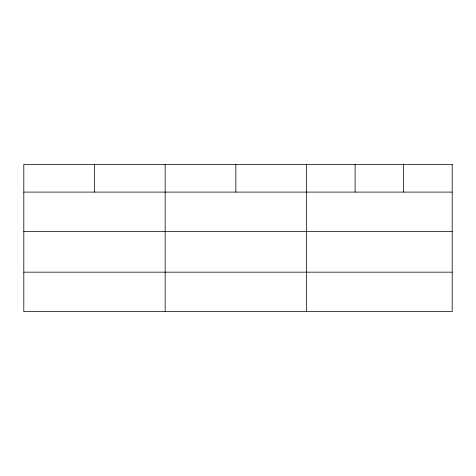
<?xml version="1.0" encoding="UTF-8"?>
<svg xmlns="http://www.w3.org/2000/svg" width="476" height="476" viewBox="0 0 476 476"><rect width="100%" height="100%" fill="white"/><g stroke="black" fill="none" stroke-linecap="round" stroke-linejoin="round"><path stroke-width="0.71" d="M23.8 192.096L452.2 192.096M23.8 231.532L452.2 231.532M23.8 272.165L452.2 272.165M403.648 164.399L403.648 192.096M355.096 164.399L355.096 192.096M306.544 164.399L306.544 311.601M235.858 164.399L235.858 192.096M165.172 164.399L165.172 311.601M94.486 164.399L94.486 192.096M452.2 164.399L23.8 164.399L23.8 311.601L452.2 311.601L452.2 164.399"/></g></svg>
